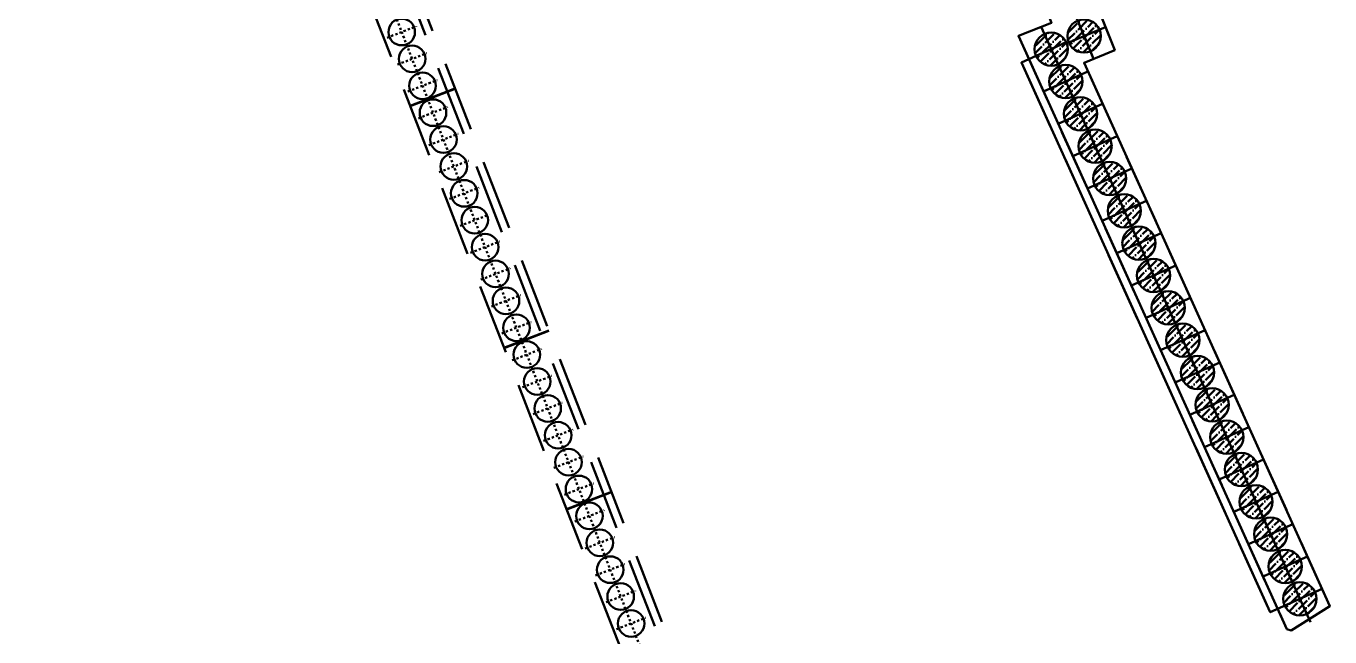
# Model space of a CAD drawing. Extents: x 9773 to 10136, y 10676 to 11757.
# Drawn here: x 9905.7 to 9964.5, y 11158.7 to 11186.2 of the extents above; entities that cross this region are included whole.
import ezdxf

# ---------------------------------------------------------------- set-up
doc = ezdxf.new("R2010")
doc.units = 0
for name, pattern in [('CONTI', [0]), ('DASHDOT', [1, 0.5, -0.25, 0, -0.25]), ('HIDDEN2', [4.7625, 3.175, -1.5875])]:
    doc.linetypes.add(name, pattern=pattern)
for name, color, linetype, lineweight in [('HATCH', 8, 'Continuous', 0), ('OSI', 3, 'DASHDOT', 9), ('SIZE', 142, 'Continuous', 9), ('ПС', 5, 'Continuous', 40)]:
    doc.layers.add(name, color=color, linetype=linetype, lineweight=lineweight)
doc.layers.add('HIDDEN', color=6, linetype='HIDDEN2')
doc.layers.add('PILE_HID', color=40, linetype='CONTI')
pattern_1 = [(45, (-27.32146, 70.27477), (0.1178658616, 0.4321748258), [0.555625, -0.111125, 0, -0.111125])]
pattern_2 = [(45, (-28.80696, 69.68142), (0.1178658616, 0.4321748258), [0.555625, -0.111125, 0, -0.111125])]
pattern_3 = [(45, (-28.14675, 68.22522), (0.1178658616, 0.4321748258), [0.555625, -0.111125, 0, -0.111125])]
pattern_4 = [(45, (-27.48659, 66.76776), (0.1178658616, 0.4321748258), [0.555625, -0.111125, 0, -0.111125])]
pattern_5 = [(45, (-26.82694, 65.31007), (0.1178658616, 0.4321748258), [0.555625, -0.111125, 0, -0.111125])]
pattern_6 = [(45, (-26.16626, 63.85285), (0.1178658616, 0.4321748258), [0.555625, -0.111125, 0, -0.111125])]
pattern_7 = [(45, (-25.5061, 62.3954), (0.1178658616, 0.4321748258), [0.555625, -0.111125, 0, -0.111125])]
pattern_8 = [(45, (-24.84593, 60.93793), (0.1178658616, 0.4321748258), [0.555625, -0.111125, 0, -0.111125])]
pattern_9 = [(45, (-24.18628, 59.48024), (0.1178658616, 0.4321748258), [0.555625, -0.111125, 0, -0.111125])]
pattern_10 = [(45, (-23.5256, 58.02302), (0.1178658616, 0.4321748258), [0.555625, -0.111125, 0, -0.111125])]
pattern_11 = [(45, (-22.86544, 56.56556), (0.1178658616, 0.4321748258), [0.555625, -0.111125, 0, -0.111125])]
pattern_12 = [(45, (-22.2058, 55.10787), (0.1178658616, 0.4321748258), [0.555625, -0.111125, 0, -0.111125])]
pattern_13 = [(45, (-21.54512, 53.65064), (0.1178658616, 0.4321748258), [0.555625, -0.111125, 0, -0.111125])]
pattern_14 = [(45, (-20.88547, 52.19295), (0.1178658616, 0.4321748258), [0.555625, -0.111125, 0, -0.111125])]
pattern_15 = [(45, (-20.2253, 50.7355), (0.1178658616, 0.4321748258), [0.555625, -0.111125, 0, -0.111125])]
pattern_16 = [(45, (-19.56462, 49.27827), (0.1178658616, 0.4321748258), [0.555625, -0.111125, 0, -0.111125])]
pattern_17 = [(45, (-18.90497, 47.82058), (0.1178658616, 0.4321748258), [0.555625, -0.111125, 0, -0.111125])]
pattern_18 = [(45, (-18.24481, 46.36312), (0.1178658616, 0.4321748258), [0.555625, -0.111125, 0, -0.111125])]
pattern_19 = [(45, (-17.58465, 44.90566), (0.1178658616, 0.4321748258), [0.555625, -0.111125, 0, -0.111125])]

# ---------------------------------------------------------------- blocks, each defined once
blk = doc.blocks.new('45245242')
at = {"layer": 'HATCH', "lineweight": 50}
h = blk.add_hatch(dxfattribs=at)
h.set_pattern_fill('ANSI36', color=5, scale=0.07)
h.set_pattern_definition(pattern_1)
h.paths.add_polyline_path([(9953.155, 11186.459, 0.306578), (9952.684, 11185.762, 0.095507), (9952.737, 11185.483), (9953.434, 11185.762)])
h.paths.add_polyline_path([(9953.155, 11186.459), (9953.434, 11185.762), (9954.13, 11186.041, 0.414214)])
h.paths.add_polyline_path([(9954.184, 11185.762, 0.095507), (9954.13, 11186.041), (9953.434, 11185.762), (9953.712, 11185.066, 0.306578)])
h.paths.add_polyline_path([(9953.434, 11185.762), (9952.737, 11185.483, 0.414214), (9953.712, 11185.066)])
h = blk.add_hatch(dxfattribs=at)
h.set_pattern_fill('ANSI36', color=5, scale=0.07)
h.set_pattern_definition(pattern_2)
h.paths.add_polyline_path([(9951.669, 11185.865, 0.306578), (9951.198, 11185.169, 0.095507), (9951.252, 11184.89), (9951.948, 11185.169)])
h.paths.add_polyline_path([(9951.669, 11185.865), (9951.948, 11185.169), (9952.644, 11185.448, 0.414214)])
h.paths.add_polyline_path([(9952.698, 11185.169, 0.095507), (9952.644, 11185.448), (9951.948, 11185.169), (9952.227, 11184.473, 0.306578)])
h.paths.add_polyline_path([(9951.948, 11185.169), (9951.252, 11184.89, 0.414214), (9952.227, 11184.473)])
h = blk.add_hatch(dxfattribs=at)
h.set_pattern_fill('ANSI36', color=5, scale=0.07)
h.set_pattern_definition(pattern_3)
h.paths.add_polyline_path([(9952.329, 11184.409, 0.306578), (9951.858, 11183.713, 0.095507), (9951.912, 11183.434), (9952.608, 11183.713)])
h.paths.add_polyline_path([(9952.329, 11184.409), (9952.608, 11183.713), (9953.305, 11183.992, 0.414214)])
h.paths.add_polyline_path([(9953.358, 11183.713, 0.095507), (9953.305, 11183.992), (9952.608, 11183.713), (9952.887, 11183.016, 0.306578)])
h.paths.add_polyline_path([(9952.608, 11183.713), (9951.912, 11183.434, 0.414214), (9952.887, 11183.016)])
h = blk.add_hatch(dxfattribs=at)
h.set_pattern_fill('ANSI36', color=5, scale=0.07)
h.set_pattern_definition(pattern_4)
h.paths.add_polyline_path([(9952.99, 11182.952, 0.306578), (9952.518, 11182.255, 0.095507), (9952.572, 11181.976), (9953.268, 11182.255)])
h.paths.add_polyline_path([(9952.99, 11182.952), (9953.268, 11182.255), (9953.965, 11182.534, 0.414214)])
h.paths.add_polyline_path([(9954.018, 11182.255, 0.095507), (9953.965, 11182.534), (9953.268, 11182.255), (9953.547, 11181.559, 0.306578)])
h.paths.add_polyline_path([(9953.268, 11182.255), (9952.572, 11181.976, 0.414214), (9953.547, 11181.559)])
h = blk.add_hatch(dxfattribs=at)
h.set_pattern_fill('ANSI36', color=5, scale=0.07)
h.set_pattern_definition(pattern_5)
h.paths.add_polyline_path([(9953.649, 11181.494, 0.306578), (9953.178, 11180.798, 0.095507), (9953.232, 11180.519), (9953.928, 11180.798)])
h.paths.add_polyline_path([(9953.649, 11181.494), (9953.928, 11180.798), (9954.624, 11181.076, 0.414214)])
h.paths.add_polyline_path([(9954.678, 11180.798, 0.095507), (9954.624, 11181.076), (9953.928, 11180.798), (9954.207, 11180.101, 0.306578)])
h.paths.add_polyline_path([(9953.928, 11180.798), (9953.232, 11180.519, 0.414214), (9954.207, 11180.101)])
h = blk.add_hatch(dxfattribs=at)
h.set_pattern_fill('ANSI36', color=5, scale=0.07)
h.set_pattern_definition(pattern_6)
h.paths.add_polyline_path([(9954.31, 11180.037, 0.306578), (9953.839, 11179.34, 0.095507), (9953.892, 11179.062), (9954.589, 11179.34)])
h.paths.add_polyline_path([(9954.31, 11180.037), (9954.589, 11179.34), (9955.285, 11179.619, 0.414214)])
h.paths.add_polyline_path([(9955.339, 11179.34, 0.095507), (9955.285, 11179.619), (9954.589, 11179.34), (9954.868, 11178.644, 0.306578)])
h.paths.add_polyline_path([(9954.589, 11179.34), (9953.892, 11179.062, 0.414214), (9954.868, 11178.644)])
h = blk.add_hatch(dxfattribs=at)
h.set_pattern_fill('ANSI36', color=5, scale=0.07)
h.set_pattern_definition(pattern_7)
h.paths.add_polyline_path([(9954.97, 11178.579, 0.306578), (9954.499, 11177.883, 0.095507), (9954.553, 11177.604), (9955.249, 11177.883)])
h.paths.add_polyline_path([(9954.97, 11178.579), (9955.249, 11177.883), (9955.945, 11178.162, 0.414214)])
h.paths.add_polyline_path([(9955.999, 11177.883, 0.095507), (9955.945, 11178.162), (9955.249, 11177.883), (9955.528, 11177.187, 0.306578)])
h.paths.add_polyline_path([(9955.249, 11177.883), (9954.553, 11177.604, 0.414214), (9955.528, 11177.187)])
h = blk.add_hatch(dxfattribs=at)
h.set_pattern_fill('ANSI36', color=5, scale=0.07)
h.set_pattern_definition(pattern_8)
h.paths.add_polyline_path([(9955.63, 11177.122, 0.306578), (9955.159, 11176.425, 0.095507), (9955.213, 11176.147), (9955.909, 11176.425)])
h.paths.add_polyline_path([(9955.63, 11177.122), (9955.909, 11176.425), (9956.605, 11176.704, 0.414214)])
h.paths.add_polyline_path([(9956.659, 11176.425, 0.095507), (9956.605, 11176.704), (9955.909, 11176.425), (9956.188, 11175.729, 0.306578)])
h.paths.add_polyline_path([(9955.909, 11176.425), (9955.213, 11176.147, 0.414214), (9956.188, 11175.729)])
h = blk.add_hatch(dxfattribs=at)
h.set_pattern_fill('ANSI36', color=5, scale=0.07)
h.set_pattern_definition(pattern_9)
h.paths.add_polyline_path([(9956.29, 11175.664, 0.306578), (9955.819, 11174.968, 0.095507), (9955.872, 11174.689), (9956.569, 11174.968)])
h.paths.add_polyline_path([(9956.29, 11175.664), (9956.569, 11174.968), (9957.265, 11175.247, 0.414214)])
h.paths.add_polyline_path([(9957.319, 11174.968, 0.095507), (9957.265, 11175.247), (9956.569, 11174.968), (9956.848, 11174.271, 0.306578)])
h.paths.add_polyline_path([(9956.569, 11174.968), (9955.872, 11174.689, 0.414214), (9956.848, 11174.271)])
h = blk.add_hatch(dxfattribs=at)
h.set_pattern_fill('ANSI36', color=5, scale=0.07)
h.set_pattern_definition(pattern_10)
h.paths.add_polyline_path([(9956.951, 11174.207, 0.306578), (9956.479, 11173.511, 0.095507), (9956.533, 11173.232), (9957.229, 11173.511)])
h.paths.add_polyline_path([(9956.951, 11174.207), (9957.229, 11173.511), (9957.926, 11173.789, 0.414214)])
h.paths.add_polyline_path([(9957.979, 11173.511, 0.095507), (9957.926, 11173.789), (9957.229, 11173.511), (9957.508, 11172.814, 0.306578)])
h.paths.add_polyline_path([(9957.229, 11173.511), (9956.533, 11173.232, 0.414214), (9957.508, 11172.814)])
h = blk.add_hatch(dxfattribs=at)
h.set_pattern_fill('ANSI36', color=5, scale=0.07)
h.set_pattern_definition(pattern_11)
h.paths.add_polyline_path([(9957.611, 11172.749, 0.306578), (9957.14, 11172.053, 0.095507), (9957.193, 11171.774), (9957.89, 11172.053)])
h.paths.add_polyline_path([(9957.611, 11172.749), (9957.89, 11172.053), (9958.586, 11172.332, 0.414214)])
h.paths.add_polyline_path([(9958.64, 11172.053, 0.095507), (9958.586, 11172.332), (9957.89, 11172.053), (9958.168, 11171.357, 0.306578)])
h.paths.add_polyline_path([(9957.89, 11172.053), (9957.193, 11171.774, 0.414214), (9958.168, 11171.357)])
h = blk.add_hatch(dxfattribs=at)
h.set_pattern_fill('ANSI36', color=5, scale=0.07)
h.set_pattern_definition(pattern_12)
h.paths.add_polyline_path([(9958.27, 11171.292, 0.306578), (9957.799, 11170.595, 0.095507), (9957.853, 11170.317), (9958.549, 11170.595)])
h.paths.add_polyline_path([(9958.27, 11171.292), (9958.549, 11170.595), (9959.245, 11170.874, 0.414214)])
h.paths.add_polyline_path([(9959.299, 11170.595, 0.095507), (9959.245, 11170.874), (9958.549, 11170.595), (9958.828, 11169.899, 0.306578)])
h.paths.add_polyline_path([(9958.549, 11170.595), (9957.853, 11170.317, 0.414214), (9958.828, 11169.899)])
h = blk.add_hatch(dxfattribs=at)
h.set_pattern_fill('ANSI36', color=5, scale=0.07)
h.set_pattern_definition(pattern_13)
h.paths.add_polyline_path([(9958.931, 11169.834, 0.306578), (9958.46, 11169.138, 0.095507), (9958.514, 11168.859), (9959.21, 11169.138)])
h.paths.add_polyline_path([(9958.931, 11169.834), (9959.21, 11169.138), (9959.906, 11169.417, 0.414214)])
h.paths.add_polyline_path([(9959.96, 11169.138, 0.095507), (9959.906, 11169.417), (9959.21, 11169.138), (9959.489, 11168.442, 0.306578)])
h.paths.add_polyline_path([(9959.21, 11169.138), (9958.514, 11168.859, 0.414214), (9959.489, 11168.442)])
h = blk.add_hatch(dxfattribs=at)
h.set_pattern_fill('ANSI36', color=5, scale=0.07)
h.set_pattern_definition(pattern_14)
h.paths.add_polyline_path([(9959.591, 11168.377, 0.306578), (9959.12, 11167.68, 0.095507), (9959.173, 11167.402), (9959.87, 11167.68)])
h.paths.add_polyline_path([(9959.591, 11168.377), (9959.87, 11167.68), (9960.566, 11167.959, 0.414214)])
h.paths.add_polyline_path([(9960.62, 11167.68, 0.095507), (9960.566, 11167.959), (9959.87, 11167.68), (9960.148, 11166.984, 0.306578)])
h.paths.add_polyline_path([(9959.87, 11167.68), (9959.173, 11167.402, 0.414214), (9960.148, 11166.984)])
h = blk.add_hatch(dxfattribs=at)
h.set_pattern_fill('ANSI36', color=5, scale=0.07)
h.set_pattern_definition(pattern_15)
h.paths.add_polyline_path([(9960.251, 11166.919, 0.306578), (9959.78, 11166.223, 0.095507), (9959.833, 11165.944), (9960.53, 11166.223)])
h.paths.add_polyline_path([(9960.251, 11166.919), (9960.53, 11166.223), (9961.226, 11166.502, 0.414214)])
h.paths.add_polyline_path([(9961.28, 11166.223, 0.095507), (9961.226, 11166.502), (9960.53, 11166.223), (9960.809, 11165.527, 0.306578)])
h.paths.add_polyline_path([(9960.53, 11166.223), (9959.833, 11165.944, 0.414214), (9960.809, 11165.527)])
h = blk.add_hatch(dxfattribs=at)
h.set_pattern_fill('ANSI36', color=5, scale=0.07)
h.set_pattern_definition(pattern_16)
h.paths.add_polyline_path([(9960.912, 11165.462, 0.306578), (9960.44, 11164.766, 0.095507), (9960.494, 11164.487), (9961.19, 11164.766)])
h.paths.add_polyline_path([(9960.912, 11165.462), (9961.19, 11164.766), (9961.887, 11165.045, 0.414214)])
h.paths.add_polyline_path([(9961.94, 11164.766, 0.095507), (9961.887, 11165.045), (9961.19, 11164.766), (9961.469, 11164.07, 0.306578)])
h.paths.add_polyline_path([(9961.19, 11164.766), (9960.494, 11164.487, 0.414214), (9961.469, 11164.07)])
h = blk.add_hatch(dxfattribs=at)
h.set_pattern_fill('ANSI36', color=5, scale=0.07)
h.set_pattern_definition(pattern_17)
h.paths.add_polyline_path([(9961.571, 11164.004, 0.306578), (9961.1, 11163.308, 0.095507), (9961.154, 11163.029), (9961.85, 11163.308)])
h.paths.add_polyline_path([(9961.571, 11164.004), (9961.85, 11163.308), (9962.546, 11163.587, 0.414214)])
h.paths.add_polyline_path([(9962.6, 11163.308, 0.095507), (9962.546, 11163.587), (9961.85, 11163.308), (9962.129, 11162.612, 0.306578)])
h.paths.add_polyline_path([(9961.85, 11163.308), (9961.154, 11163.029, 0.414214), (9962.129, 11162.612)])
h = blk.add_hatch(dxfattribs=at)
h.set_pattern_fill('ANSI36', color=5, scale=0.07)
h.set_pattern_definition(pattern_18)
h.paths.add_polyline_path([(9962.231, 11162.547, 0.306578), (9961.76, 11161.851, 0.095507), (9961.814, 11161.572), (9962.51, 11161.851)])
h.paths.add_polyline_path([(9962.231, 11162.547), (9962.51, 11161.851), (9963.206, 11162.129, 0.414214)])
h.paths.add_polyline_path([(9963.26, 11161.851, 0.095507), (9963.206, 11162.129), (9962.51, 11161.851), (9962.789, 11161.154, 0.306578)])
h.paths.add_polyline_path([(9962.51, 11161.851), (9961.814, 11161.572, 0.414214), (9962.789, 11161.154)])
h = blk.add_hatch(dxfattribs=at)
h.set_pattern_fill('ANSI36', color=5, scale=0.07)
h.set_pattern_definition(pattern_19)
h.paths.add_polyline_path([(9962.892, 11161.089, 0.306578), (9962.42, 11160.393, 0.095507), (9962.474, 11160.114), (9963.17, 11160.393)])
h.paths.add_polyline_path([(9962.892, 11161.089), (9963.17, 11160.393), (9963.867, 11160.672, 0.414214)])
h.paths.add_polyline_path([(9963.92, 11160.393, 0.095507), (9963.867, 11160.672), (9963.17, 11160.393), (9963.449, 11159.697, 0.306578)])
h.paths.add_polyline_path([(9963.17, 11160.393), (9962.474, 11160.114, 0.414214), (9963.449, 11159.697)])
at = {"layer": 'HIDDEN', "color": 5, "lineweight": 50}
for p, q in [((9939.235, 11145.839), (9906.753, 11229.507)), ((9939.554, 11146.039), (9907.096, 11229.645)), ((9937.681, 11144.868), (9905.699, 11227.249)), ((9925.049, 11183.401), (9923.027, 11182.615)), ((9925.057, 11183.382), (9923.034, 11182.597)), ((9929.284, 11172.494), (9927.261, 11171.709)), ((9929.291, 11172.475), (9927.268, 11171.69)), ((9932.107, 11165.223), (9930.084, 11164.437)), ((9932.114, 11165.204), (9930.091, 11164.419))]:
    blk.add_line(p, q, dxfattribs=at)
for points in [[(9912.194, 11285.91), (9910.708, 11285.316), (9949.508, 11188.178), (9950.994, 11188.772), (9951.958, 11186.357), (9950.472, 11185.764), (9962.582, 11159.026), (9962.773, 11158.971), (9964.525, 11160.069), (9953.431, 11184.56), (9954.817, 11185.13), (9952.258, 11191.538), (9950.679, 11190.908), (9913.437, 11284.145), (9915.016, 11284.776), (9912.494, 11291.091)], [(9950.947, 11184.717), (9950.609, 11184.563), (9961.831, 11159.787), (9962.168, 11159.939)]]:
    blk.add_lwpolyline(points, dxfattribs=at)
at = {"layer": 'OSI', "color": 5, "lineweight": 50}
for p, q in [((9938.892, 11144.096), (9906.18, 11228.359)), ((9921.987, 11185.687), (9923.306, 11186.2)), ((9922.457, 11184.476), (9923.776, 11184.988)), ((9922.928, 11183.264), (9924.247, 11183.776)), ((9923.398, 11182.052), (9924.717, 11182.564)), ((9923.869, 11180.84), (9925.188, 11181.352)), ((9924.339, 11179.628), (9925.658, 11180.14)), ((9924.81, 11178.416), (9926.129, 11178.928)), ((9925.28, 11177.204), (9926.599, 11177.716)), ((9925.751, 11175.992), (9927.07, 11176.504)), ((9926.221, 11174.78), (9927.54, 11175.293)), ((9926.692, 11173.569), (9928.011, 11174.081)), ((9927.162, 11172.357), (9928.481, 11172.869)), ((9927.633, 11171.145), (9928.952, 11171.657)), ((9928.103, 11169.933), (9929.422, 11170.445)), ((9928.573, 11168.721), (9929.893, 11169.233)), ((9929.044, 11167.509), (9930.363, 11168.021)), ((9929.514, 11166.297), (9930.834, 11166.809)), ((9929.985, 11165.085), (9931.304, 11165.598)), ((9930.455, 11163.874), (9931.774, 11164.386)), ((9930.926, 11162.662), (9932.245, 11163.174)), ((9931.396, 11161.45), (9932.715, 11161.962)), ((9931.867, 11160.238), (9933.186, 11160.75)), ((9932.337, 11159.026), (9933.656, 11159.538))]:
    blk.add_line(p, q, dxfattribs=at).dxf.unprotected_set("ltscale", 0)
at = {"layer": 'OSI', "color": 5, "lineweight": 50, "ltscale": 2}
for p, q in [((9953.856, 11184.735), (9951.607, 11190.201)), ((9963.65, 11159.335), (9951.494, 11186.172)), ((9954.405, 11186.163), (9952.74, 11185.477)), ((9952.631, 11185.479), (9950.947, 11184.717)), ((9953.61, 11184.166), (9951.607, 11183.259)), ((9954.27, 11182.709), (9952.267, 11181.802)), ((9954.93, 11181.251), (9952.927, 11180.344)), ((9955.59, 11179.794), (9953.587, 11178.887)), ((9956.25, 11178.337), (9954.247, 11177.429)), ((9956.911, 11176.879), (9954.908, 11175.972)), ((9957.571, 11175.422), (9955.568, 11174.514)), ((9958.231, 11173.964), (9956.228, 11173.057)), ((9958.891, 11172.507), (9956.888, 11171.599)), ((9959.551, 11171.049), (9957.548, 11170.142)), ((9960.211, 11169.592), (9958.208, 11168.685)), ((9960.872, 11168.134), (9958.869, 11167.227)), ((9961.532, 11166.677), (9959.529, 11165.77)), ((9962.192, 11165.219), (9960.189, 11164.312)), ((9962.852, 11163.762), (9960.849, 11162.855)), ((9963.512, 11162.304), (9961.509, 11161.397)), ((9964.172, 11160.847), (9961.831, 11159.787))]:
    blk.add_line(p, q, dxfattribs=at)
at = {"layer": 'PILE_HID', "color": 5, "lineweight": 50, "ltscale": 0.05}
for centre in [(9922.646, 11185.943), (9923.117, 11184.732), (9923.587, 11183.52), (9924.058, 11182.308), (9924.528, 11181.096), (9924.999, 11179.884), (9925.469, 11178.672), (9925.94, 11177.46), (9926.41, 11176.248), (9926.881, 11175.037), (9927.351, 11173.825), (9927.822, 11172.613), (9928.292, 11171.401), (9928.763, 11170.189), (9929.233, 11168.977), (9929.704, 11167.765), (9930.174, 11166.553), (9930.644, 11165.342), (9931.115, 11164.13), (9931.585, 11162.918), (9932.056, 11161.706), (9932.526, 11160.494), (9932.997, 11159.282)]:
    blk.add_circle(centre, 0.6, dxfattribs=at)
at = {"layer": 'PILE_HID', "color": 5, "lineweight": 50, "ltscale": 100}
for centre in [(9953.433, 11185.763), (9951.948, 11185.17), (9952.608, 11183.713), (9953.268, 11182.255), (9953.928, 11180.798), (9954.588, 11179.34), (9955.248, 11177.883), (9955.909, 11176.425), (9956.569, 11174.968), (9957.229, 11173.51), (9957.889, 11172.053), (9958.549, 11170.595), (9959.209, 11169.138), (9959.87, 11167.68), (9960.53, 11166.223), (9961.19, 11164.766), (9961.85, 11163.308), (9962.51, 11161.851), (9963.17, 11160.393)]:
    blk.add_circle(centre, 0.75, dxfattribs=at)

msp = doc.modelspace()

# ---------------------------------------------------------------- hatches: boundary and pattern name
at = {"layer": 'ПС', "lineweight": 50}
h = msp.add_hatch(dxfattribs=at)
h.set_pattern_fill('ANSI36', color=5, scale=0.07)
h.set_pattern_definition(pattern_1)
h.paths.add_polyline_path([(9953.155, 11186.459, 0.306578), (9952.684, 11185.762, 0.095507), (9952.737, 11185.483), (9953.434, 11185.762)])
h.paths.add_polyline_path([(9953.155, 11186.459), (9953.434, 11185.762), (9954.13, 11186.041, 0.414214)])
h.paths.add_polyline_path([(9954.184, 11185.762, 0.095507), (9954.13, 11186.041), (9953.434, 11185.762), (9953.712, 11185.066, 0.306578)])
h.paths.add_polyline_path([(9953.434, 11185.762), (9952.737, 11185.483, 0.414214), (9953.712, 11185.066)])
h = msp.add_hatch(dxfattribs=at)
h.set_pattern_fill('ANSI36', color=5, scale=0.07)
h.set_pattern_definition(pattern_2)
h.paths.add_polyline_path([(9951.669, 11185.865, 0.306578), (9951.198, 11185.169, 0.095507), (9951.252, 11184.89), (9951.948, 11185.169)])
h.paths.add_polyline_path([(9951.669, 11185.865), (9951.948, 11185.169), (9952.644, 11185.448, 0.414214)])
h.paths.add_polyline_path([(9952.698, 11185.169, 0.095507), (9952.644, 11185.448), (9951.948, 11185.169), (9952.227, 11184.473, 0.306578)])
h.paths.add_polyline_path([(9951.948, 11185.169), (9951.252, 11184.89, 0.414214), (9952.227, 11184.473)])
h = msp.add_hatch(dxfattribs=at)
h.set_pattern_fill('ANSI36', color=5, scale=0.07)
h.set_pattern_definition(pattern_3)
h.paths.add_polyline_path([(9952.329, 11184.409, 0.306578), (9951.858, 11183.713, 0.095507), (9951.912, 11183.434), (9952.608, 11183.713)])
h.paths.add_polyline_path([(9952.329, 11184.409), (9952.608, 11183.713), (9953.305, 11183.992, 0.414214)])
h.paths.add_polyline_path([(9953.358, 11183.713, 0.095507), (9953.305, 11183.992), (9952.608, 11183.713), (9952.887, 11183.016, 0.306578)])
h.paths.add_polyline_path([(9952.608, 11183.713), (9951.912, 11183.434, 0.414214), (9952.887, 11183.016)])
h = msp.add_hatch(dxfattribs=at)
h.set_pattern_fill('ANSI36', color=5, scale=0.07)
h.set_pattern_definition(pattern_4)
h.paths.add_polyline_path([(9952.99, 11182.952, 0.306578), (9952.518, 11182.255, 0.095507), (9952.572, 11181.976), (9953.268, 11182.255)])
h.paths.add_polyline_path([(9952.99, 11182.952), (9953.268, 11182.255), (9953.965, 11182.534, 0.414214)])
h.paths.add_polyline_path([(9954.018, 11182.255, 0.095507), (9953.965, 11182.534), (9953.268, 11182.255), (9953.547, 11181.559, 0.306578)])
h.paths.add_polyline_path([(9953.268, 11182.255), (9952.572, 11181.976, 0.414214), (9953.547, 11181.559)])
h = msp.add_hatch(dxfattribs=at)
h.set_pattern_fill('ANSI36', color=5, scale=0.07)
h.set_pattern_definition(pattern_5)
h.paths.add_polyline_path([(9953.649, 11181.494, 0.306578), (9953.178, 11180.798, 0.095507), (9953.232, 11180.519), (9953.928, 11180.798)])
h.paths.add_polyline_path([(9953.649, 11181.494), (9953.928, 11180.798), (9954.624, 11181.076, 0.414214)])
h.paths.add_polyline_path([(9954.678, 11180.798, 0.095507), (9954.624, 11181.076), (9953.928, 11180.798), (9954.207, 11180.101, 0.306578)])
h.paths.add_polyline_path([(9953.928, 11180.798), (9953.232, 11180.519, 0.414214), (9954.207, 11180.101)])
h = msp.add_hatch(dxfattribs=at)
h.set_pattern_fill('ANSI36', color=5, scale=0.07)
h.set_pattern_definition(pattern_6)
h.paths.add_polyline_path([(9954.31, 11180.037, 0.306578), (9953.839, 11179.34, 0.095507), (9953.892, 11179.062), (9954.589, 11179.34)])
h.paths.add_polyline_path([(9954.31, 11180.037), (9954.589, 11179.34), (9955.285, 11179.619, 0.414214)])
h.paths.add_polyline_path([(9955.339, 11179.34, 0.095507), (9955.285, 11179.619), (9954.589, 11179.34), (9954.868, 11178.644, 0.306578)])
h.paths.add_polyline_path([(9954.589, 11179.34), (9953.892, 11179.062, 0.414214), (9954.868, 11178.644)])
h = msp.add_hatch(dxfattribs=at)
h.set_pattern_fill('ANSI36', color=5, scale=0.07)
h.set_pattern_definition(pattern_7)
h.paths.add_polyline_path([(9954.97, 11178.579, 0.306578), (9954.499, 11177.883, 0.095507), (9954.553, 11177.604), (9955.249, 11177.883)])
h.paths.add_polyline_path([(9954.97, 11178.579), (9955.249, 11177.883), (9955.945, 11178.162, 0.414214)])
h.paths.add_polyline_path([(9955.999, 11177.883, 0.095507), (9955.945, 11178.162), (9955.249, 11177.883), (9955.528, 11177.187, 0.306578)])
h.paths.add_polyline_path([(9955.249, 11177.883), (9954.553, 11177.604, 0.414214), (9955.528, 11177.187)])
h = msp.add_hatch(dxfattribs=at)
h.set_pattern_fill('ANSI36', color=5, scale=0.07)
h.set_pattern_definition(pattern_8)
h.paths.add_polyline_path([(9955.63, 11177.122, 0.306578), (9955.159, 11176.425, 0.095507), (9955.213, 11176.147), (9955.909, 11176.425)])
h.paths.add_polyline_path([(9955.63, 11177.122), (9955.909, 11176.425), (9956.605, 11176.704, 0.414214)])
h.paths.add_polyline_path([(9956.659, 11176.425, 0.095507), (9956.605, 11176.704), (9955.909, 11176.425), (9956.188, 11175.729, 0.306578)])
h.paths.add_polyline_path([(9955.909, 11176.425), (9955.213, 11176.147, 0.414214), (9956.188, 11175.729)])
h = msp.add_hatch(dxfattribs=at)
h.set_pattern_fill('ANSI36', color=5, scale=0.07)
h.set_pattern_definition(pattern_9)
h.paths.add_polyline_path([(9956.29, 11175.664, 0.306578), (9955.819, 11174.968, 0.095507), (9955.872, 11174.689), (9956.569, 11174.968)])
h.paths.add_polyline_path([(9956.29, 11175.664), (9956.569, 11174.968), (9957.265, 11175.247, 0.414214)])
h.paths.add_polyline_path([(9957.319, 11174.968, 0.095507), (9957.265, 11175.247), (9956.569, 11174.968), (9956.848, 11174.271, 0.306578)])
h.paths.add_polyline_path([(9956.569, 11174.968), (9955.872, 11174.689, 0.414214), (9956.848, 11174.271)])
h = msp.add_hatch(dxfattribs=at)
h.set_pattern_fill('ANSI36', color=5, scale=0.07)
h.set_pattern_definition(pattern_10)
h.paths.add_polyline_path([(9956.951, 11174.207, 0.306578), (9956.479, 11173.511, 0.095507), (9956.533, 11173.232), (9957.229, 11173.511)])
h.paths.add_polyline_path([(9956.951, 11174.207), (9957.229, 11173.511), (9957.926, 11173.789, 0.414214)])
h.paths.add_polyline_path([(9957.979, 11173.511, 0.095507), (9957.926, 11173.789), (9957.229, 11173.511), (9957.508, 11172.814, 0.306578)])
h.paths.add_polyline_path([(9957.229, 11173.511), (9956.533, 11173.232, 0.414214), (9957.508, 11172.814)])
h = msp.add_hatch(dxfattribs=at)
h.set_pattern_fill('ANSI36', color=5, scale=0.07)
h.set_pattern_definition(pattern_11)
h.paths.add_polyline_path([(9957.611, 11172.749, 0.306578), (9957.14, 11172.053, 0.095507), (9957.193, 11171.774), (9957.89, 11172.053)])
h.paths.add_polyline_path([(9957.611, 11172.749), (9957.89, 11172.053), (9958.586, 11172.332, 0.414214)])
h.paths.add_polyline_path([(9958.64, 11172.053, 0.095507), (9958.586, 11172.332), (9957.89, 11172.053), (9958.168, 11171.357, 0.306578)])
h.paths.add_polyline_path([(9957.89, 11172.053), (9957.193, 11171.774, 0.414214), (9958.168, 11171.357)])
h = msp.add_hatch(dxfattribs=at)
h.set_pattern_fill('ANSI36', color=5, scale=0.07)
h.set_pattern_definition(pattern_12)
h.paths.add_polyline_path([(9958.27, 11171.292, 0.306578), (9957.799, 11170.595, 0.095507), (9957.853, 11170.317), (9958.549, 11170.595)])
h.paths.add_polyline_path([(9958.27, 11171.292), (9958.549, 11170.595), (9959.245, 11170.874, 0.414214)])
h.paths.add_polyline_path([(9959.299, 11170.595, 0.095507), (9959.245, 11170.874), (9958.549, 11170.595), (9958.828, 11169.899, 0.306578)])
h.paths.add_polyline_path([(9958.549, 11170.595), (9957.853, 11170.317, 0.414214), (9958.828, 11169.899)])
h = msp.add_hatch(dxfattribs=at)
h.set_pattern_fill('ANSI36', color=5, scale=0.07)
h.set_pattern_definition(pattern_13)
h.paths.add_polyline_path([(9958.931, 11169.834, 0.306578), (9958.46, 11169.138, 0.095507), (9958.514, 11168.859), (9959.21, 11169.138)])
h.paths.add_polyline_path([(9958.931, 11169.834), (9959.21, 11169.138), (9959.906, 11169.417, 0.414214)])
h.paths.add_polyline_path([(9959.96, 11169.138, 0.095507), (9959.906, 11169.417), (9959.21, 11169.138), (9959.489, 11168.442, 0.306578)])
h.paths.add_polyline_path([(9959.21, 11169.138), (9958.514, 11168.859, 0.414214), (9959.489, 11168.442)])
h = msp.add_hatch(dxfattribs=at)
h.set_pattern_fill('ANSI36', color=5, scale=0.07)
h.set_pattern_definition(pattern_14)
h.paths.add_polyline_path([(9959.591, 11168.377, 0.306578), (9959.12, 11167.68, 0.095507), (9959.173, 11167.402), (9959.87, 11167.68)])
h.paths.add_polyline_path([(9959.591, 11168.377), (9959.87, 11167.68), (9960.566, 11167.959, 0.414214)])
h.paths.add_polyline_path([(9960.62, 11167.68, 0.095507), (9960.566, 11167.959), (9959.87, 11167.68), (9960.148, 11166.984, 0.306578)])
h.paths.add_polyline_path([(9959.87, 11167.68), (9959.173, 11167.402, 0.414214), (9960.148, 11166.984)])
h = msp.add_hatch(dxfattribs=at)
h.set_pattern_fill('ANSI36', color=5, scale=0.07)
h.set_pattern_definition(pattern_15)
h.paths.add_polyline_path([(9960.251, 11166.919, 0.306578), (9959.78, 11166.223, 0.095507), (9959.833, 11165.944), (9960.53, 11166.223)])
h.paths.add_polyline_path([(9960.251, 11166.919), (9960.53, 11166.223), (9961.226, 11166.502, 0.414214)])
h.paths.add_polyline_path([(9961.28, 11166.223, 0.095507), (9961.226, 11166.502), (9960.53, 11166.223), (9960.809, 11165.527, 0.306578)])
h.paths.add_polyline_path([(9960.53, 11166.223), (9959.833, 11165.944, 0.414214), (9960.809, 11165.527)])
h = msp.add_hatch(dxfattribs=at)
h.set_pattern_fill('ANSI36', color=5, scale=0.07)
h.set_pattern_definition(pattern_16)
h.paths.add_polyline_path([(9960.912, 11165.462, 0.306578), (9960.44, 11164.766, 0.095507), (9960.494, 11164.487), (9961.19, 11164.766)])
h.paths.add_polyline_path([(9960.912, 11165.462), (9961.19, 11164.766), (9961.887, 11165.045, 0.414214)])
h.paths.add_polyline_path([(9961.94, 11164.766, 0.095507), (9961.887, 11165.045), (9961.19, 11164.766), (9961.469, 11164.07, 0.306578)])
h.paths.add_polyline_path([(9961.19, 11164.766), (9960.494, 11164.487, 0.414214), (9961.469, 11164.07)])
h = msp.add_hatch(dxfattribs=at)
h.set_pattern_fill('ANSI36', color=5, scale=0.07)
h.set_pattern_definition(pattern_17)
h.paths.add_polyline_path([(9961.571, 11164.004, 0.306578), (9961.1, 11163.308, 0.095507), (9961.154, 11163.029), (9961.85, 11163.308)])
h.paths.add_polyline_path([(9961.571, 11164.004), (9961.85, 11163.308), (9962.546, 11163.587, 0.414214)])
h.paths.add_polyline_path([(9962.6, 11163.308, 0.095507), (9962.546, 11163.587), (9961.85, 11163.308), (9962.129, 11162.612, 0.306578)])
h.paths.add_polyline_path([(9961.85, 11163.308), (9961.154, 11163.029, 0.414214), (9962.129, 11162.612)])
h = msp.add_hatch(dxfattribs=at)
h.set_pattern_fill('ANSI36', color=5, scale=0.07)
h.set_pattern_definition(pattern_18)
h.paths.add_polyline_path([(9962.231, 11162.547, 0.306578), (9961.76, 11161.851, 0.095507), (9961.814, 11161.572), (9962.51, 11161.851)])
h.paths.add_polyline_path([(9962.231, 11162.547), (9962.51, 11161.851), (9963.206, 11162.129, 0.414214)])
h.paths.add_polyline_path([(9963.26, 11161.851, 0.095507), (9963.206, 11162.129), (9962.51, 11161.851), (9962.789, 11161.154, 0.306578)])
h.paths.add_polyline_path([(9962.51, 11161.851), (9961.814, 11161.572, 0.414214), (9962.789, 11161.154)])
h = msp.add_hatch(dxfattribs=at)
h.set_pattern_fill('ANSI36', color=5, scale=0.07)
h.set_pattern_definition(pattern_19)
h.paths.add_polyline_path([(9962.892, 11161.089, 0.306578), (9962.42, 11160.393, 0.095507), (9962.474, 11160.114), (9963.17, 11160.393)])
h.paths.add_polyline_path([(9962.892, 11161.089), (9963.17, 11160.393), (9963.867, 11160.672, 0.414214)])
h.paths.add_polyline_path([(9963.92, 11160.393, 0.095507), (9963.867, 11160.672), (9963.17, 11160.393), (9963.449, 11159.697, 0.306578)])
h.paths.add_polyline_path([(9963.17, 11160.393), (9962.474, 11160.114, 0.414214), (9963.449, 11159.697)])

# ---------------------------------------------------------------- linework, layer by layer
at = {"layer": 'ПС', "color": 5, "lineweight": 50, "ltscale": 2}
for p, q in [((9953.856, 11184.735), (9951.607, 11190.201)), ((9963.65, 11159.335), (9951.494, 11186.172)), ((9954.405, 11186.163), (9952.74, 11185.477)), ((9952.631, 11185.479), (9950.947, 11184.717)), ((9953.61, 11184.166), (9951.607, 11183.259)), ((9954.27, 11182.709), (9952.267, 11181.802)), ((9954.93, 11181.251), (9952.927, 11180.344)), ((9955.59, 11179.794), (9953.587, 11178.887)), ((9956.25, 11178.337), (9954.247, 11177.429)), ((9956.911, 11176.879), (9954.908, 11175.972)), ((9957.571, 11175.422), (9955.568, 11174.514)), ((9958.231, 11173.964), (9956.228, 11173.057)), ((9958.891, 11172.507), (9956.888, 11171.599)), ((9959.551, 11171.049), (9957.548, 11170.142)), ((9960.211, 11169.592), (9958.208, 11168.685)), ((9960.872, 11168.134), (9958.869, 11167.227)), ((9961.532, 11166.677), (9959.529, 11165.77)), ((9962.192, 11165.219), (9960.189, 11164.312)), ((9962.852, 11163.762), (9960.849, 11162.855)), ((9963.512, 11162.304), (9961.509, 11161.397)), ((9964.172, 11160.847), (9961.831, 11159.787))]:
    msp.add_line(p, q, dxfattribs=at)
at = {"layer": 'ПС', "color": 5, "lineweight": 50}
for points in [[(9912.194, 11285.91), (9910.708, 11285.316), (9949.508, 11188.178), (9950.994, 11188.772), (9951.958, 11186.357), (9950.472, 11185.764), (9962.582, 11159.026), (9962.773, 11158.971), (9964.525, 11160.069), (9953.431, 11184.56), (9954.817, 11185.13), (9952.258, 11191.538), (9950.679, 11190.908), (9913.437, 11284.145), (9915.016, 11284.776), (9912.494, 11291.091)], [(9950.947, 11184.717), (9950.609, 11184.563), (9961.831, 11159.787), (9962.168, 11159.939)]]:
    msp.add_lwpolyline(points, dxfattribs=at)
at = {"layer": 'ПС', "color": 5, "lineweight": 50, "ltscale": 100}
for centre in [(9953.433, 11185.763), (9951.948, 11185.17), (9952.608, 11183.713), (9953.268, 11182.255), (9953.928, 11180.798), (9954.588, 11179.34), (9955.248, 11177.883), (9955.909, 11176.425), (9956.569, 11174.968), (9957.229, 11173.51), (9957.889, 11172.053), (9958.549, 11170.595), (9959.209, 11169.138), (9959.87, 11167.68), (9960.53, 11166.223), (9961.19, 11164.766), (9961.85, 11163.308), (9962.51, 11161.851), (9963.17, 11160.393)]:
    msp.add_circle(centre, 0.75, dxfattribs=at)

# ---------------------------------------------------------------- block references
at = {"layer": 'SIZE'}
msp.add_blockref('45245242', (0, 0), dxfattribs=at)

doc.saveas('drawing.dxf')
